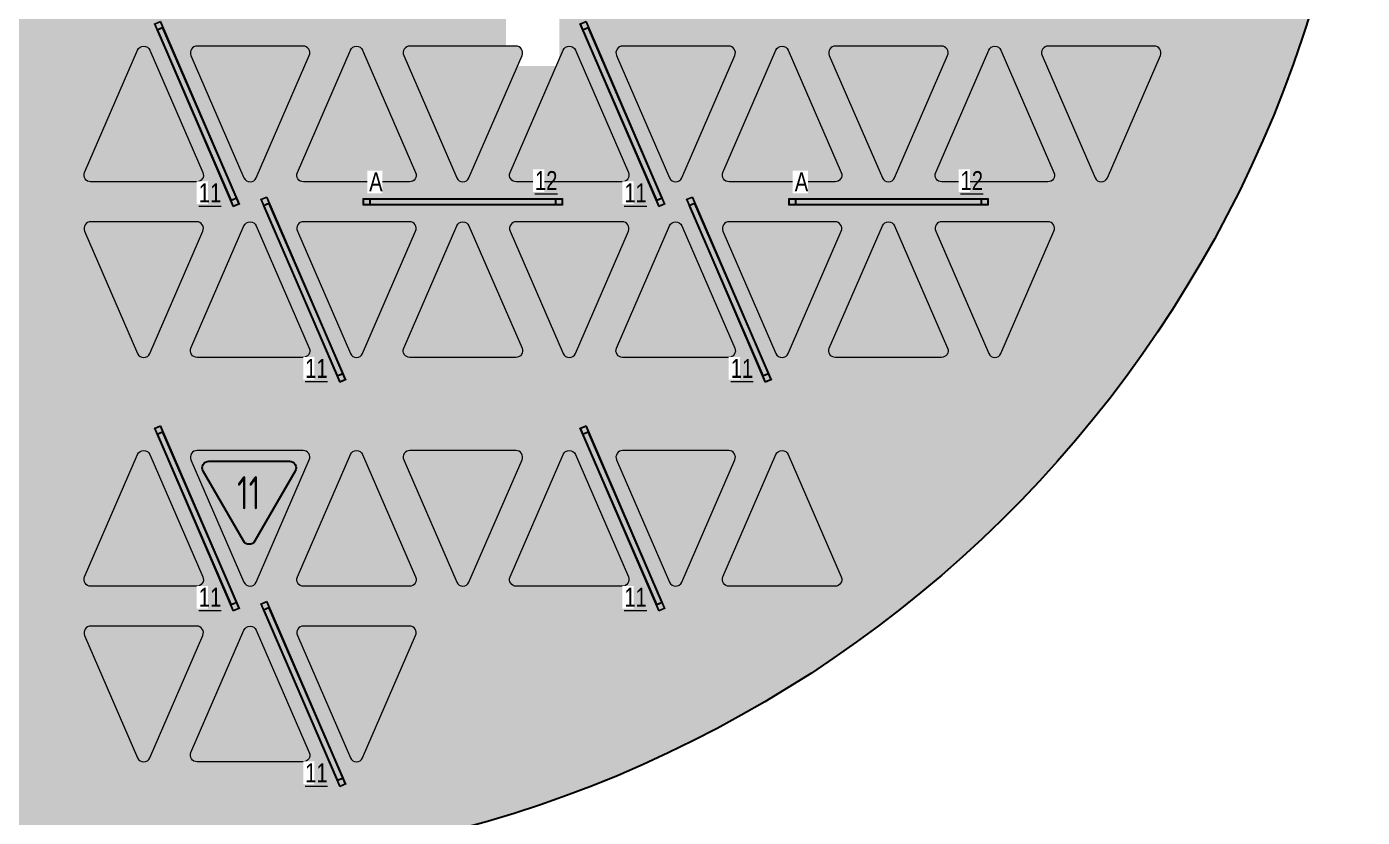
# Model space of a CAD drawing. Header units: millimetres. Extents: x -510890 to 418982, y -118257 to 141350.
# Drawn here: x 71838 to 81880, y 106751 to 112697 of the extents above; entities that cross this region are included whole.
import ezdxf

# ---------------------------------------------------------------- set-up
doc = ezdxf.new("R2010")
doc.units = ezdxf.units.MM
for name, color, linetype, lineweight in [('_ЭОМ_ОБЩ_Освещение_текст тип светильника', 172, 'Continuous', 50), ('_ЭОМ_светильник А', 1, 'Continuous', 35), ('_ЭОМ_светильник Р', 4, 'Continuous', 35), ('АР_Потолки_Штриховка', 252, 'Continuous', 0)]:
    doc.layers.add(name, color=color, linetype=linetype, lineweight=lineweight)
doc.layers.add('RAL 9010', color=7, linetype='Continuous')
doc.layers.add('X-ref Light', color=250, linetype='Continuous')
for name, color, linetype, lineweight, true_color in [('АР_Потолок_RAL 095 85 40', 7, 'Continuous', 5, 0xddc87a), ('АР_Потолок_RAL 100 70 20', 7, 'Continuous', 5, 0xb3ac85), ('АР_Потолок_Покраска', 7, 'Continuous', 5, 0x007399)]:
    doc.layers.add(name, color=color, linetype=linetype, lineweight=lineweight, true_color=true_color)
doc.layers.get('X-ref Light').off()
doc.styles.add('ISOCPEUR', font='isocpeur.ttf', dxfattribs={"height": 799.9999999999999})
doc.styles.add('ГОСТ', font='cad.shx', dxfattribs={"width": 0.8})

# ---------------------------------------------------------------- blocks, each defined once
blk = doc.blocks.new('RVE-PLS5070-1500-P')
at = {"color": 0, "linetype": 'ByBlock', "lineweight": -2, "ltscale": 40}
for points in [[(750, -25), (-750, -25), (-750, 25), (750, 25)], [(745, -20), (-745, -20), (-745, 20), (745, 20)]]:
    blk.add_lwpolyline(points, close=True, dxfattribs=at)
blk = doc.blocks.new('A$C3d4fb99f')
at = {"layer": 'АР_Потолки_Штриховка', "color": 18, "lineweight": 18, "ltscale": 100, "true_color": 0x000000}
for points in [[(10487.02544260677, 27198.24848385046), (9930.558804041706, 28482.90598387907), (9884.67846918758, 28463.03150685022), (10441.14510775264, 27178.37400682161)], [(10480.44996119197, 27200.84906966875), (9927.958218104206, 28476.33050258349), (9891.253950602375, 28460.43092103193), (10443.74569369014, 27184.9494881172)], [(13687.02544260677, 27198.24848385046), (13130.55880404171, 28482.90598387907), (13084.67846918758, 28463.03150685022), (13641.14510775264, 27178.37400682161)], [(13680.44996119197, 27200.84906966875), (13127.95821810421, 28476.33050258349), (13091.25395060237, 28460.43092103193), (13643.74569369014, 27184.9494881172)], [(11287.02544260677, 25877.49794460724), (10730.55880404171, 27162.15544463585), (10684.67846918758, 27142.280967607), (11241.14510775264, 25857.62346757839)], [(11280.44996119197, 25880.09853042553), (10727.95821810421, 27155.57996334026), (10691.25395060237, 27139.68038178871), (11243.74569369014, 25864.19894887398)], [(11485.85107374843, 27195.26472569893), (12885.85107374843, 27195.26472569893), (12885.85107374843, 27145.26472569893), (11485.85107374843, 27145.26472569893)], [(11490.85107374843, 27190.26472569893), (12880.85107374843, 27190.26472569893), (12880.85107374843, 27150.26472569893), (11490.85107374843, 27150.26472569893)], [(14487.02544260677, 25877.49794460724), (13930.55880404171, 27162.15544463585), (13884.67846918758, 27142.280967607), (14441.14510775264, 25857.62346757839)], [(14480.44996119197, 25880.09853042553), (13927.95821810421, 27155.57996334026), (13891.25395060237, 27139.68038178871), (14443.74569369014, 25864.19894887398)], [(14685.85107374843, 27195.26472569893), (16085.85107374843, 27195.26472569893), (16085.85107374843, 27145.26472569893), (14685.85107374843, 27145.26472569893)], [(14690.85107374843, 27190.26472569893), (16080.85107374843, 27190.26472569893), (16080.85107374843, 27150.26472569893), (14690.85107374843, 27150.26472569893)], [(10487.02544260677, 24156.74740524481), (9930.558804041706, 25441.40490527342), (9884.67846918758, 25421.53042824457), (10441.14510775264, 24136.87292821596)], [(10480.44996119197, 24159.3479910631), (9927.958218104206, 25434.82942397783), (9891.253950602375, 25418.92984242628), (10443.74569369014, 24143.44840951155)], [(13687.02544260677, 24156.74740524481), (13130.55880404171, 25441.40490527342), (13084.67846918758, 25421.53042824457), (13641.14510775264, 24136.87292821596)], [(13680.44996119197, 24159.3479910631), (13127.95821810421, 25434.82942397783), (13091.25395060237, 25418.92984242628), (13643.74569369014, 24143.44840951155)], [(11287.02544260677, 22835.99686600159), (10730.55880404171, 24120.6543660302), (10684.67846918758, 24100.77988900135), (11241.14510775264, 22816.12238897274)], [(11280.44996119197, 22838.59745181988), (10727.95821810421, 24114.07888473461), (10691.25395060237, 24098.17930318306), (11243.74569369014, 22822.69787026833)]]:
    blk.add_lwpolyline(points, close=True, dxfattribs=at)
for points in [[(10230.58191443142, 27390.13920272778, -0.5396909000634912), (10184.70157862362, 27320.26472569893), (9386.998802668415, 27320.26472569893, -0.5396909000634947), (9341.118467814289, 27390.13920272778), (9739.96985579189, 28310.88974191139, -0.6566107861974896), (9831.730526453815, 28310.88974191139), (10230.58191443142, 27390.13920272778)], [(11030.58191443142, 28271.14078797291, 0.5396909000634912), (10984.70157862362, 28341.01526500176), (10186.99880266842, 28341.01526500176, 0.5396909000634947), (10141.11846781429, 28271.14078797291), (10539.96985579189, 27350.39024867008, 0.6566107861974896), (10631.73052645382, 27350.39024867008), (11030.58191443142, 28271.14078797291)], [(11830.58191443142, 27390.13920272778, -0.5396909000634912), (11784.70157862362, 27320.26472569893), (10986.99880266842, 27320.26472569893, -0.5396909000634947), (10941.11846781429, 27390.13920272778), (11339.96985579189, 28310.88974191139, -0.6566107861974896), (11431.73052645382, 28310.88974191139), (11830.58191443142, 27390.13920272778)], [(12630.58191443142, 28271.14078797291, 0.5396909000634912), (12584.70157862362, 28341.01526500176), (11786.99880266842, 28341.01526500176, 0.5396909000634947), (11741.11846781429, 28271.14078797291), (12139.96985579189, 27350.39024867008, 0.6566107861974896), (12231.73052645382, 27350.39024867008), (12630.58191443142, 28271.14078797291)], [(13430.58191443142, 27390.13920272778, -0.5396909000634912), (13384.70157862362, 27320.26472569893), (12586.99880266842, 27320.26472569893, -0.5396909000634947), (12541.11846781429, 27390.13920272778), (12939.96985579189, 28310.88974191139, -0.6566107861974896), (13031.73052645382, 28310.88974191139), (13430.58191443142, 27390.13920272778)], [(14230.58191443142, 28271.14078797291, 0.5396909000634912), (14184.70157862362, 28341.01526500176), (13386.99880266842, 28341.01526500176, 0.5396909000634947), (13341.11846781429, 28271.14078797291), (13739.96985579189, 27350.39024867008, 0.6566107861974896), (13831.73052645382, 27350.39024867008), (14230.58191443142, 28271.14078797291)], [(15030.58191443142, 27390.13920272778, -0.5396909000634912), (14984.70157862362, 27320.26472569893), (14186.99880266842, 27320.26472569893, -0.5396909000634947), (14141.11846781429, 27390.13920272778), (14539.96985579189, 28310.88974191139, -0.6566107861974896), (14631.73052645382, 28310.88974191139), (15030.58191443142, 27390.13920272778)], [(15830.58191443142, 28271.14078797291, 0.5396909000634912), (15784.70157862362, 28341.01526500176), (14986.99880266842, 28341.01526500176, 0.5396909000634947), (14941.11846781429, 28271.14078797291), (15339.96985579189, 27350.39024867008, 0.6566107861974896), (15431.73052645382, 27350.39024867008), (15830.58191443142, 28271.14078797291)], [(16630.58191443142, 27390.13920272778, -0.5396909000634912), (16584.70157862362, 27320.26472569893), (15786.99880266842, 27320.26472569893, -0.5396909000634947), (15741.11846781429, 27390.13920272778), (16139.96985579189, 28310.88974191139, -0.6566107861974896), (16231.73052645382, 28310.88974191139), (16630.58191443142, 27390.13920272778)], [(17430.58191443142, 28271.14078797291, 0.5396909000634912), (17384.70157862362, 28341.01526500176), (16586.99880266842, 28341.01526500176, 0.5396909000634947), (16541.11846781429, 28271.14078797291), (16939.96985579189, 27350.39024867008, 0.6566107861974896), (17031.73052645382, 27350.39024867008), (17430.58191443142, 28271.14078797291)], [(10230.58191443142, 26950.39024878929, 0.5396909000634912), (10184.70157862362, 27020.26472569893), (9386.998802668415, 27020.26472569893, 0.5396909000634947), (9341.118467814289, 26950.39024878929), (9739.96985579189, 26029.63970948647, 0.6566107861974896), (9831.730526453815, 26029.63970948647), (10230.58191443142, 26950.39024878929)], [(11030.58191443142, 26069.38866342495, -0.5396909000634912), (10984.70157862362, 25999.5141863961), (10186.99880266842, 25999.5141863961, -0.5396909000634947), (10141.11846781429, 26069.38866342495), (10539.96985579189, 26990.13920272778, -0.6566107861974896), (10631.73052645382, 26990.13920272778), (11030.58191443142, 26069.38866342495)], [(11830.58191443142, 26950.39024878929, 0.5396909000634912), (11784.70157862362, 27020.26472569893), (10986.99880266842, 27020.26472569893, 0.5396909000634947), (10941.11846781429, 26950.39024878929), (11339.96985579189, 26029.63970948647, 0.6566107861974896), (11431.73052645382, 26029.63970948647), (11830.58191443142, 26950.39024878929)], [(12630.58191443142, 26069.38866342495, -0.5396909000634912), (12584.70157862362, 25999.5141863961), (11786.99880266842, 25999.5141863961, -0.5396909000634947), (11741.11846781429, 26069.38866342495), (12139.96985579189, 26990.13920272778, -0.6566107861974896), (12231.73052645382, 26990.13920272778), (12630.58191443142, 26069.38866342495)], [(13430.58191443142, 26950.39024878929, 0.5396909000634912), (13384.70157862362, 27020.26472569893), (12586.99880266842, 27020.26472569893, 0.5396909000634947), (12541.11846781429, 26950.39024878929), (12939.96985579189, 26029.63970948647, 0.6566107861974896), (13031.73052645382, 26029.63970948647), (13430.58191443142, 26950.39024878929)], [(14230.58191443142, 26069.38866342495, -0.5396909000634912), (14184.70157862362, 25999.5141863961), (13386.99880266842, 25999.5141863961, -0.5396909000634947), (13341.11846781429, 26069.38866342495), (13739.96985579189, 26990.13920272778, -0.6566107861974896), (13831.73052645382, 26990.13920272778), (14230.58191443142, 26069.38866342495)], [(15030.58191443142, 26950.39024878929, 0.5396909000634912), (14984.70157862362, 27020.26472569893), (14186.99880266842, 27020.26472569893, 0.5396909000634947), (14141.11846781429, 26950.39024878929), (14539.96985579189, 26029.63970948647, 0.6566107861974896), (14631.73052645382, 26029.63970948647), (15030.58191443142, 26950.39024878929)], [(15830.58191443142, 26069.38866342495, -0.5396909000634912), (15784.70157862362, 25999.5141863961), (14986.99880266842, 25999.5141863961, -0.5396909000634947), (14941.11846781429, 26069.38866342495), (15339.96985579189, 26990.13920272778, -0.6566107861974896), (15431.73052645382, 26990.13920272778), (15830.58191443142, 26069.38866342495)], [(16630.58191443142, 26950.39024878929, 0.5396909000634912), (16584.70157862362, 27020.26472569893), (15786.99880266842, 27020.26472569893, 0.5396909000634947), (15741.11846781429, 26950.39024878929), (16139.96985579189, 26029.63970948647, 0.6566107861974896), (16231.73052645382, 26029.63970948647), (16630.58191443142, 26950.39024878929)], [(10230.58191443142, 24348.63812412212, -0.5396909000634912), (10184.70157862362, 24278.76364709328), (9386.998802668415, 24278.76364709328, -0.5396909000634947), (9341.118467814289, 24348.63812412212), (9739.96985579189, 25269.38866330574, -0.6566107861974896), (9831.730526453815, 25269.38866330574), (10230.58191443142, 24348.63812412212)], [(11030.58191443142, 25229.63970936726, 0.5396909000634912), (10984.70157862362, 25299.5141863961), (10186.99880266842, 25299.5141863961, 0.5396909000634947), (10141.11846781429, 25229.63970936726), (10539.96985579189, 24308.88917006443, 0.6566107861974896), (10631.73052645382, 24308.88917006443), (11030.58191443142, 25229.63970936726)], [(11830.58191443142, 24348.63812412212, -0.5396909000634912), (11784.70157862362, 24278.76364709328), (10986.99880266842, 24278.76364709328, -0.5396909000634947), (10941.11846781429, 24348.63812412212), (11339.96985579189, 25269.38866330574, -0.6566107861974896), (11431.73052645382, 25269.38866330574), (11830.58191443142, 24348.63812412212)], [(12630.58191443142, 25229.63970936726, 0.5396909000634912), (12584.70157862362, 25299.5141863961), (11786.99880266842, 25299.5141863961, 0.5396909000634947), (11741.11846781429, 25229.63970936726), (12139.96985579189, 24308.88917006443, 0.6566107861974896), (12231.73052645382, 24308.88917006443), (12630.58191443142, 25229.63970936726)], [(13430.58191443142, 24348.63812412212, -0.5396909000634912), (13384.70157862362, 24278.76364709328), (12586.99880266842, 24278.76364709328, -0.5396909000634947), (12541.11846781429, 24348.63812412212), (12939.96985579189, 25269.38866330574, -0.6566107861974896), (13031.73052645382, 25269.38866330574), (13430.58191443142, 24348.63812412212)], [(14230.58191443142, 25229.63970936726, 0.5396909000634912), (14184.70157862362, 25299.5141863961), (13386.99880266842, 25299.5141863961, 0.5396909000634947), (13341.11846781429, 25229.63970936726), (13739.96985579189, 24308.88917006443, 0.6566107861974896), (13831.73052645382, 24308.88917006443), (14230.58191443142, 25229.63970936726)], [(15030.58191443142, 24348.63812412212, -0.5396909000634912), (14984.70157862362, 24278.76364709328), (14186.99880266842, 24278.76364709328, -0.5396909000634947), (14141.11846781429, 24348.63812412212), (14539.96985579189, 25269.38866330574, -0.6566107861974896), (14631.73052645382, 25269.38866330574), (15030.58191443142, 24348.63812412212)], [(10230.58191443142, 23908.88917018364, 0.5396909000634912), (10184.70157862362, 23978.76364709328), (9386.998802668415, 23978.76364709328, 0.5396909000634947), (9341.118467814289, 23908.88917018364), (9739.96985579189, 22988.13863088081, 0.6566107861974896), (9831.730526453815, 22988.13863088081), (10230.58191443142, 23908.88917018364)], [(11030.58191443142, 23027.8875848193, -0.5396909000634912), (10984.70157862362, 22958.01310779045), (10186.99880266842, 22958.01310779045, -0.5396909000634947), (10141.11846781429, 23027.8875848193), (10539.96985579189, 23948.63812412212, -0.6566107861974896), (10631.73052645382, 23948.63812412212), (11030.58191443142, 23027.8875848193)], [(11830.58191443142, 23908.88917018364, 0.5396909000634912), (11784.70157862362, 23978.76364709328), (10986.99880266842, 23978.76364709328, 0.5396909000634947), (10941.11846781429, 23908.88917018364), (11339.96985579189, 22988.13863088081, 0.6566107861974896), (11431.73052645382, 22988.13863088081), (11830.58191443142, 23908.88917018364)]]:
    blk.add_lwpolyline(points, format="xyb", dxfattribs=at)
at = {"layer": '_ЭОМ_светильник Р', "color": 18, "lineweight": 18, "ltscale": 100, "true_color": 0x000000, "rotation": 293.3109098092323}
for p in [(10185.85195589717, 27830.63999535034), (13385.85195589717, 27830.63999535034), (10985.85195589717, 26509.88945610712), (14185.852689391, 26509.88945610712), (10185.85195589717, 24789.13891674469), (13385.85195589717, 24789.13891674469), (10985.85195589717, 23468.38837750147)]:
    blk.add_blockref('RVE-PLS5070-1500-P', p, dxfattribs=at)
at = {"layer": '_ЭОМ_ОБЩ_Освещение_текст тип светильника', "color": 18, "lineweight": 18, "ltscale": 40, "true_color": 0x000000, "char_height": 142.1875, "width": 55.871829552576, "attachment_point": 1, "style": 'ГОСТ', "bg_fill": 3, "box_fill_scale": 1.1, "bg_fill_color": 256, "bg_fill_transparency": 0}
for s, insert in [('{\\L11}', (10199.57255342533, 27308.73988762045)), ('{\\L12}', (12727.67669675034, 27400.97257756112)), ('{\\L11}', (13399.57255342533, 27308.73988762045)), ('{\\L12}', (15927.67669675034, 27400.97257756112)), ('{\\L11}', (10999.57255342533, 25987.98934837723)), ('{\\L11}', (14199.57328691916, 25987.98934837723)), ('{\\L11}', (10199.57255342533, 24267.2388090148)), ('{\\L11}', (13399.57255342533, 24267.2388090148)), ('{\\L11}', (10999.57255342533, 22946.48826977158))]:
    blk.add_mtext(s, dxfattribs=dict(at, insert=insert))
at = {"layer": '_ЭОМ_светильник А', "color": 18, "lineweight": 18, "ltscale": 100, "true_color": 0x000000, "char_height": 142.1875, "width": 86.04374658316377, "attachment_point": 1, "style": 'ГОСТ', "bg_fill": 3, "box_fill_scale": 1.1, "bg_fill_color": 256, "bg_fill_transparency": 0}
for insert in [(11480.99280866538, 27390.79454259681), (14680.99280866538, 27390.79454259681)]:
    blk.add_mtext('А', dxfattribs=dict(at, insert=insert))
at = {"layer": '_ЭОМ_светильник А', "color": 18, "lineweight": 18, "ltscale": 100, "true_color": 0x000000, "rotation": 180}
for p in [(12185.85107374843, 27170.26472569893), (15385.85107374843, 27170.26472569893)]:
    blk.add_blockref('RVE-PLS5070-1500-P', p, dxfattribs=at)

msp = doc.modelspace()

# ---------------------------------------------------------------- hatches: boundary and pattern name
at = {"layer": 'RAL 9010', "ltscale": 100, "true_color": 0xe1be89}
h = msp.add_hatch(color=31, dxfattribs=at)
h.dxf.hatch_style = 1
h.paths.add_polyline_path([(73962.06867788667, 112480.8079823439, 0.539690900055195), (73916.18834243524, 112550.6824596059), (73118.48556644614, 112550.6824596059, 0.5396909000551948), (73072.60523128201, 112480.8079827814), (73471.45661934763, 111560.0574432754, 0.6566107862158973), (73563.21729001058, 111560.0574432754)])
h = msp.add_hatch(color=31, dxfattribs=at)
h.dxf.hatch_style = 1
h.paths.add_polyline_path([(75963.21729000965, 112520.5569365165, 0.6566107861821062), (75871.45661934857, 112520.5569365165), (75472.60523128294, 111599.8063971297, 0.5396909000704397), (75518.48556644614, 111529.931920303), (76316.18834243524, 111529.931920303, 0.539690900070439), (76362.06867788573, 111599.8063975672)])
h = msp.add_hatch(color=31, dxfattribs=at)
h.dxf.hatch_style = 1
h.paths.add_polyline_path([(78271.45661934763, 111560.0574432754, 0.6566107862158973), (78363.21729001058, 111560.0574432754), (78762.06867788667, 112480.8079823439, 0.5396909000551949), (78716.18834243524, 112550.6824596059), (77918.48556644614, 112550.6824596059, 0.5396909000551949), (77872.60523128201, 112480.8079827814)])
h = msp.add_hatch(color=31, dxfattribs=at)
h.dxf.hatch_style = 1
h.paths.add_polyline_path([(73918.48556640699, 111229.931920303, 0.5396909000551953), (73872.60523129757, 111160.0574435619), (74271.45661934763, 110239.3069040918, 0.6566107862158973), (74363.21729001058, 110239.3069040918), (74762.06867787111, 111160.0574431243, 0.5396909000551949), (74716.18834247439, 111229.931920303)])
h = msp.add_hatch(color=31, dxfattribs=at)
h.dxf.hatch_style = 1
h.paths.add_polyline_path([(76763.21729001058, 111199.8063973307, 0.6566107862158973), (76671.45661934763, 111199.8063973307), (76272.60523128201, 110279.0558578247, 0.5396909000551949), (76318.48556644614, 110209.1813810002), (77116.18834243524, 110209.1813810002, 0.5396909000551945), (77162.06867788667, 110279.0558582622)])
h = msp.add_hatch(color=31, dxfattribs=at)
h.dxf.hatch_style = 1
h.paths.add_polyline_path([(79071.45661934763, 110239.3069040918, 0.6566107862158973), (79163.21729001058, 110239.3069040918), (79562.06867787111, 111160.0574431243, 0.5396909000551943), (79516.18834247439, 111229.931920303), (78718.48556640699, 111229.931920303, 0.5396909000551955), (78672.60523129757, 111160.0574435619)])
h = msp.add_hatch(color=31, dxfattribs=at)
h.dxf.hatch_style = 1
h.paths.add_polyline_path([(72763.21729000965, 109479.0558579108, 0.6566107861821062), (72671.45661934857, 109479.0558579108), (72272.60523128294, 108558.305318524, 0.5396909000704397), (72318.48556644614, 108488.4308416974), (73116.18834243524, 108488.4308416974, 0.539690900070439), (73162.06867788573, 108558.3053189616)])
h = msp.add_hatch(color=31, dxfattribs=at)
h.dxf.hatch_style = 1
h.paths.add_polyline_path([(75071.45661934763, 108518.5563646697, 0.6566107862158973), (75163.21729001058, 108518.5563646697), (75562.06867788667, 109439.3069037382, 0.5396909000551949), (75516.18834243524, 109509.1813810002), (74718.48556644614, 109509.1813810002, 0.5396909000551949), (74672.60523128201, 109439.3069041758)])
h = msp.add_hatch(color=31, dxfattribs=at)
h.dxf.hatch_style = 1
h.paths.add_polyline_path([(77563.21729000965, 109479.0558579108, 0.6566107861821062), (77471.45661934857, 109479.0558579108), (77072.60523128294, 108558.305318524, 0.5396909000704397), (77118.48556644614, 108488.4308416974), (77916.18834243524, 108488.4308416974, 0.539690900070439), (77962.06867788573, 108558.3053189616)])
h = msp.add_hatch(color=31, dxfattribs=at)
h.dxf.hatch_style = 1
h.paths.add_polyline_path([(73563.21729001058, 108158.3053187251, 0.6566107862158973), (73471.45661934763, 108158.3053187251), (73072.60523128201, 107237.554779219, 0.5396909000551949), (73118.48556644614, 107167.6803023946), (73916.18834243524, 107167.6803023946, 0.5396909000551945), (73962.06867788667, 107237.5547796566)])
at = {"layer": 'АР_Потолки_Штриховка', "ltscale": 100, "true_color": 0xf8f6b0}
h = msp.add_hatch(color=51, dxfattribs=at)
h.dxf.hatch_style = 1
h.paths.add_polyline_path([(73411.91800602875, 111410.508155657), (72859.44498166046, 112685.9976971876), (72822.74071415863, 112670.0981156361), (73375.21373852692, 111394.6085739862)])
h = msp.add_hatch(color=51, dxfattribs=at)
h.dxf.hatch_style = 1
h.paths.add_polyline_path([(76611.91800602875, 111410.508155657), (76059.44498166046, 112685.9976971876), (76022.74071415863, 112670.0981156361), (76575.21373852692, 111394.6085739862)])
h = msp.add_hatch(color=51, dxfattribs=at)
h.dxf.hatch_style = 1
h.paths.add_polyline_path([(74422.33783730469, 111399.931920303), (75812.33783730469, 111399.931920303), (75812.33783730469, 111359.931920303), (74422.33783730469, 111359.931920303)])
h = msp.add_hatch(color=51, dxfattribs=at)
h.dxf.hatch_style = 1
h.paths.add_polyline_path([(77622.33783730469, 111399.931920303), (79012.33783730469, 111399.931920303), (79012.33783730469, 111359.931920303), (77622.33783730469, 111359.931920303)])
h = msp.add_hatch(color=51, dxfattribs=at)
h.dxf.hatch_style = 1
h.paths.add_polyline_path([(74211.91800602875, 110089.7576164138), (73659.44498166046, 111365.2471579444), (73622.74071415863, 111349.3475763928), (74175.21373852692, 110073.858034743)])
h = msp.add_hatch(color=51, dxfattribs=at)
h.dxf.hatch_style = 1
h.paths.add_polyline_path([(77411.91800602875, 110089.7576164138), (76859.44498166046, 111365.2471579444), (76822.74071415863, 111349.3475763928), (77375.21373852692, 110073.858034743)])
h = msp.add_hatch(color=51, dxfattribs=at)
h.dxf.hatch_style = 1
h.paths.add_polyline_path([(73411.91800602875, 108369.0070770513), (72859.44498166046, 109644.496618582), (72822.74071415863, 109628.5970370304), (73375.21373852692, 108353.1074953806)])
h = msp.add_hatch(color=51, dxfattribs=at)
h.dxf.hatch_style = 1
h.paths.add_polyline_path([(76611.91800602875, 108369.0070770513), (76059.44498166046, 109644.496618582), (76022.74071415863, 109628.5970370304), (76575.21373852692, 108353.1074953806)])
h = msp.add_hatch(color=51, dxfattribs=at)
h.dxf.hatch_style = 1
h.paths.add_polyline_path([(74211.91800602875, 107048.2565378081), (73659.44498166046, 108323.7460793387), (73622.74071415863, 108307.8464977872), (74175.21373852692, 107032.3569561374)])
at = {"layer": 'АР_Потолок_RAL 095 85 40', "transparency": 33554687}
h = msp.add_hatch(color=256, dxfattribs=at)
h.dxf.hatch_style = 1
h.paths.add_polyline_path([(72763.21729000965, 112520.5569365165, 0.6566107861821062), (72671.45661934857, 112520.5569365165), (72272.60523128294, 111599.8063971297, 0.5396909000704397), (72318.48556644614, 111529.931920303), (73116.18834243524, 111529.931920303, 0.539690900070439), (73162.06867788573, 111599.8063975672)])
h = msp.add_hatch(color=256, dxfattribs=at)
h.dxf.hatch_style = 1
h.paths.add_polyline_path([(75071.45661934763, 111560.0574432754, 0.6566107862158973), (75163.21729001058, 111560.0574432754), (75562.06867788667, 112480.8079823439, 0.5396909000551949), (75516.18834243524, 112550.6824596059), (74718.48556644614, 112550.6824596059, 0.5396909000551949), (74672.60523128201, 112480.8079827814)])
h = msp.add_hatch(color=256, dxfattribs=at)
h.dxf.hatch_style = 1
h.paths.add_polyline_path([(77563.21729000965, 112520.5569365165, 0.6566107861821062), (77471.45661934857, 112520.5569365165), (77072.60523128294, 111599.8063971297, 0.5396909000704397), (77118.48556644614, 111529.931920303), (77916.18834243524, 111529.931920303, 0.539690900070439), (77962.06867788573, 111599.8063975672)])
h = msp.add_hatch(color=256, dxfattribs=at)
h.dxf.hatch_style = 1
h.paths.add_polyline_path([(79871.45661934763, 111560.0574432754, 0.6566107862158973), (79963.21729001058, 111560.0574432754), (80362.06867788667, 112480.8079823439, 0.5396909000551949), (80316.18834243524, 112550.6824596059), (79518.48556644614, 112550.6824596059, 0.5396909000551949), (79472.60523128201, 112480.8079827814)])
h = msp.add_hatch(color=256, dxfattribs=at)
h.dxf.hatch_style = 1
h.paths.add_polyline_path([(73563.21729001058, 111199.8063973307, 0.6566107862158973), (73471.45661934763, 111199.8063973307), (73072.60523128201, 110279.0558578247, 0.5396909000551949), (73118.48556644614, 110209.1813810002), (73916.18834243524, 110209.1813810002, 0.5396909000551945), (73962.06867788667, 110279.0558582622)])
h = msp.add_hatch(color=256, dxfattribs=at)
h.dxf.hatch_style = 1
h.paths.add_polyline_path([(75871.45661934763, 110239.3069040918, 0.6566107862158973), (75963.21729001058, 110239.3069040918), (76362.06867787111, 111160.0574431243, 0.5396909000551943), (76316.18834247439, 111229.931920303), (75518.48556640699, 111229.931920303, 0.5396909000551955), (75472.60523129757, 111160.0574435619)])
h = msp.add_hatch(color=256, dxfattribs=at)
h.dxf.hatch_style = 1
h.paths.add_polyline_path([(77872.60523128201, 110279.0558578247, 0.5396909000551949), (77918.48556644614, 110209.1813810002), (78716.18834243524, 110209.1813810002, 0.5396909000551949), (78762.06867788667, 110279.0558582622), (78363.21729001058, 111199.8063973307, 0.6566107862158973), (78271.45661934763, 111199.8063973307)])
h = msp.add_hatch(color=256, dxfattribs=at)
h.dxf.hatch_style = 1
h.paths.add_polyline_path([(74363.21729000965, 109479.0558579108, 0.6566107861821062), (74271.45661934857, 109479.0558579108), (73872.60523128294, 108558.305318524, 0.5396909000704397), (73918.48556644614, 108488.4308416974), (74716.18834243524, 108488.4308416974, 0.539690900070439), (74762.06867788573, 108558.3053189616)])
h = msp.add_hatch(color=256, dxfattribs=at)
h.dxf.hatch_style = 1
h.paths.add_polyline_path([(77162.06867788667, 109439.3069037382, 0.539690900055195), (77116.18834243524, 109509.1813810002), (76318.48556644614, 109509.1813810002, 0.5396909000551948), (76272.60523128201, 109439.3069041758), (76671.45661934763, 108518.5563646697, 0.6566107862158973), (76763.21729001058, 108518.5563646697)])
h = msp.add_hatch(color=256, dxfattribs=at)
h.dxf.hatch_style = 1
h.paths.add_polyline_path([(72671.45661934763, 107197.8058254861, 0.6566107862158973), (72763.21729001058, 107197.8058254861), (73162.06867787111, 108118.5563645187, 0.5396909000551943), (73116.18834247439, 108188.4308416974), (72318.48556640699, 108188.4308416974, 0.5396909000551955), (72272.60523129757, 108118.5563649562)])
at = {"layer": 'АР_Потолок_RAL 100 70 20', "transparency": 33554687}
h = msp.add_hatch(color=256, dxfattribs=at)
h.dxf.hatch_style = 1
h.paths.add_polyline_path([(74363.21729000965, 112520.5569365165, 0.6566107861821062), (74271.45661934857, 112520.5569365165), (73872.60523128294, 111599.8063971297, 0.5396909000704397), (73918.48556644614, 111529.931920303), (74716.18834243524, 111529.931920303, 0.539690900070439), (74762.06867788573, 111599.8063975672)])
h = msp.add_hatch(color=256, dxfattribs=at)
h.dxf.hatch_style = 1
h.paths.add_polyline_path([(77162.06867788667, 112480.8079823439, 0.539690900055195), (77116.18834243524, 112550.6824596059), (76318.48556644614, 112550.6824596059, 0.5396909000551948), (76272.60523128201, 112480.8079827814), (76671.45661934763, 111560.0574432754, 0.6566107862158973), (76763.21729001058, 111560.0574432754)])
h = msp.add_hatch(color=256, dxfattribs=at)
h.dxf.hatch_style = 1
h.paths.add_polyline_path([(79163.21729000965, 112520.5569365165, 0.6566107861821062), (79071.45661934857, 112520.5569365165), (78672.60523128294, 111599.8063971297, 0.5396909000704397), (78718.48556644614, 111529.931920303), (79516.18834243524, 111529.931920303, 0.539690900070439), (79562.06867788573, 111599.8063975672)])
h = msp.add_hatch(color=256, dxfattribs=at)
h.dxf.hatch_style = 1
h.paths.add_polyline_path([(72671.45661934763, 110239.3069040918, 0.6566107862158973), (72763.21729001058, 110239.3069040918), (73162.06867787111, 111160.0574431243, 0.5396909000551943), (73116.18834247439, 111229.931920303), (72318.48556640699, 111229.931920303, 0.5396909000551955), (72272.60523129757, 111160.0574435619)])
h = msp.add_hatch(color=256, dxfattribs=at)
h.dxf.hatch_style = 1
h.paths.add_polyline_path([(74672.60523128201, 110279.0558578247, 0.5396909000551949), (74718.48556644614, 110209.1813810002), (75516.18834243524, 110209.1813810002, 0.5396909000551949), (75562.06867788667, 110279.0558582622), (75163.21729001058, 111199.8063973307, 0.6566107862158973), (75071.45661934763, 111199.8063973307)])
h = msp.add_hatch(color=256, dxfattribs=at)
h.dxf.hatch_style = 1
h.paths.add_polyline_path([(77118.48556640699, 111229.931920303, 0.5396909000551953), (77072.60523129757, 111160.0574435619), (77471.45661934763, 110239.3069040918, 0.6566107862158973), (77563.21729001058, 110239.3069040918), (77962.06867787111, 111160.0574431243, 0.5396909000551949), (77916.18834247439, 111229.931920303)])
h = msp.add_hatch(color=256, dxfattribs=at)
h.dxf.hatch_style = 1
h.paths.add_polyline_path([(73962.06867788667, 109439.3069037382, 0.539690900055195), (73916.18834243524, 109509.1813810002), (73118.48556644614, 109509.1813810002, 0.5396909000551948), (73072.60523128201, 109439.3069041758), (73471.45661934763, 108518.5563646697, 0.6566107862158973), (73563.21729001058, 108518.5563646697)])
h = msp.add_hatch(color=256, dxfattribs=at)
h.dxf.hatch_style = 1
h.paths.add_polyline_path([(75963.21729000965, 109479.0558579108, 0.6566107861821062), (75871.45661934857, 109479.0558579108), (75472.60523128294, 108558.305318524, 0.5396909000704397), (75518.48556644614, 108488.4308416974), (76316.18834243524, 108488.4308416974, 0.539690900070439), (76362.06867788573, 108558.3053189616)])
h = msp.add_hatch(color=256, dxfattribs=at)
h.dxf.hatch_style = 1
h.paths.add_polyline_path([(73918.48556640699, 108188.4308416974, 0.5396909000551953), (73872.60523129757, 108118.5563649562), (74271.45661934763, 107197.8058254861, 0.6566107862158973), (74363.21729001058, 107197.8058254861), (74762.06867787111, 108118.5563645187, 0.5396909000551949), (74716.18834247439, 108188.4308416974)])
at = {"layer": 'АР_Потолок_Покраска'}
h = msp.add_hatch(dxfattribs=at)
h.set_pattern_fill('CROSS', color=256, scale=25)
h.set_pattern_definition([(0, (134938.1560154673, 1.228181645274162e-08), (158.75, 158.75), [79.375, -238.125]), (90, (134977.8435154673, -39.68749998771818), (-158.75, 158.75), [79.375, -238.125])])
h.paths.add_polyline_path([(75842.39691995172, 112400.6824583771), (75442.39691995172, 112400.6824583771), (75442.39691995177, 112800.6824583771), (75842.39691995169, 112800.6824583771)], flags=16)
edge = h.paths.add_edge_path()
edge.add_line((63562.39670702985, 115400.6818775613), (63562.39667739766, 118400.7145795872))
edge.add_line((63562.39667739766, 118400.7145795872), (81877.39691995195, 118400.682458377))
edge.add_line((81877.39691995195, 118400.682458377), (81877.39691995195, 115850.6824583726))
edge.add_line((81877.39691995195, 115850.6824583726), (81877.39691995631, 114910.6824584181))
edge.add_arc((72752.28986575737, 115502.5789154905), 9144.283469276654, 272.8206375194019, 356.28873106615686, ccw=False)
edge.add_line((73202.27575071342, 106369.3739539326), (72392.275750526, 106369.3739539539))
edge.add_line((72392.275750526, 106369.3739539539), (72392.27451271118, 98935.68245835253))
edge.add_line((72392.27451271118, 98935.68245835253), (72392.27575057943, 98935.68245835253))
edge.add_line((72392.27575057943, 98935.68245835253), (72392.27575057943, 96882.60125865717))
edge.add_line((72392.27575057943, 96882.60125865717), (74412.9472500455, 96882.60125865764))
edge.add_line((74412.9472500455, 96882.60125865764), (74412.94725004547, 94400.80977439648))
edge.add_line((74412.94725004547, 94400.80977439648), (69842.68709399753, 94400.6758720622))
edge.add_line((69842.68709399753, 94400.6758720622), (69842.54187856833, 106800.6824583522))
edge.add_line((69842.54187856833, 106800.6824583522), (63562.39692213678, 106800.6824583522))
edge.add_line((63562.39692213678, 106800.6824583522), (63562.39682858747, 108941.2318293349))
edge.add_line((63562.39682858747, 108941.2318293349), (67382.39675258964, 108942.7562262992))
edge.add_line((67382.39675258964, 108942.7562262992), (67382.39644937038, 109661.2310808408))
edge.add_line((67382.39644937038, 109661.2310808408), (68581.75877539949, 109661.2310808407))
edge.add_line((68581.75877539949, 109661.2310808407), (68582.92080348748, 108944.2794412184))
edge.add_line((68582.92080348748, 108944.2794412184), (69842.46927085373, 108941.2313013991))
edge.add_line((69842.46927085373, 108941.2313013991), (69842.39666313912, 115400.6824978621))
edge.add_line((69842.39666313912, 115400.6824978621), (63562.39670702985, 115400.6818775613))

# ---------------------------------------------------------------- linework, layer by layer
msp.add_lwpolyline([(63562.39670702985, 115400.6818775613), (63562.39667739766, 118400.7145795872), (81877.39691995195, 118400.682458377), (81877.39691995195, 115850.6824583726), (81877.39691995631, 114910.6824584181, -0.3812035354375316), (73202.27575071342, 106369.3739539326), (72392.275750526, 106369.3739539539), (72392.27451271118, 98935.68245835253), (75132.46680883368, 98935.68245835253), (75132.44933661283, 97115.68245835259), (74412.92977782465, 97115.68245835305), (74412.94725004547, 94400.80977439648), (69842.68709399753, 94400.6758720622), (69842.54187856833, 106800.6824583522), (63562.39692213678, 106800.6824583522), (63562.39682858747, 108941.2318293349), (67382.39675258964, 108942.7562262992), (67382.39644937038, 109661.2310808408), (68581.75877539949, 109661.2310808407), (68582.92080348748, 108944.2794412184), (69842.46927085373, 108941.2313013991), (69842.39666313912, 115400.6824978621)], format="xyb", close=True)
msp.add_lwpolyline([(73207.1930252685, 109428.8518530296), (73813.41096655268, 109428.8518530296, -0.5773494962845065), (73856.71221510309, 109353.8520903753), (73553.60333124537, 108828.852102177, -0.5773541042744643), (73467.00050321955, 108828.852102177), (73163.89184061426, 109353.8517048525, -0.5773491286020777), (73207.1930252685, 109428.8518530296, -1.710881644036777e-06)], format="xyb")
at = {"layer": 'АР_Потолки_Штриховка', "color": 18, "ltscale": 100, "true_color": 0x000000}
for points in [[(73418.51220616302, 111407.9156784546), (72862.04556759796, 112692.5731784832), (72816.16523274384, 112672.6987014543), (73372.6318713089, 111388.0412014257)], [(73411.93672474823, 111410.5162642729), (72859.44498166046, 112685.9976971876), (72822.74071415863, 112670.0981156361), (73375.2324572464, 111394.6166827213)], [(76618.51220616302, 111407.9156784546), (76062.04556759796, 112692.5731784832), (76016.16523274384, 112672.6987014543), (76572.6318713089, 111388.0412014257)], [(76611.93672474823, 111410.5162642729), (76059.44498166046, 112685.9976971876), (76022.74071415863, 112670.0981156361), (76575.2324572464, 111394.6166827213)], [(74218.51220616302, 110087.1651392114), (73662.04556759796, 111371.82263924), (73616.16523274384, 111351.9481622111), (74172.6318713089, 110067.2906621825)], [(74417.33783730469, 111404.931920303), (75817.33783730469, 111404.931920303), (75817.33783730469, 111354.931920303), (74417.33783730469, 111354.931920303)], [(74422.33783730469, 111399.931920303), (75812.33783730469, 111399.931920303), (75812.33783730469, 111359.931920303), (74422.33783730469, 111359.931920303)], [(77418.51220616302, 110087.1651392114), (76862.04556759796, 111371.82263924), (76816.16523274384, 111351.9481622111), (77372.6318713089, 110067.2906621825)], [(77617.33783730469, 111404.931920303), (79017.33783730469, 111404.931920303), (79017.33783730469, 111354.931920303), (77617.33783730469, 111354.931920303)], [(77622.33783730469, 111399.931920303), (79012.33783730469, 111399.931920303), (79012.33783730469, 111359.931920303), (77622.33783730469, 111359.931920303)], [(74211.93672474823, 110089.7657250296), (73659.44498166046, 111365.2471579444), (73622.74071415863, 111349.3475763928), (74175.2324572464, 110073.8661434781)], [(77411.93672474823, 110089.7657250296), (76859.44498166046, 111365.2471579444), (76822.74071415863, 111349.3475763928), (77375.2324572464, 110073.8661434781)], [(73418.51220616302, 108366.4145998489), (72862.04556759796, 109651.0720998775), (72816.16523274384, 109631.1976228487), (73372.6318713089, 108346.5401228201)], [(73411.93672474823, 108369.0151856672), (72859.44498166046, 109644.496618582), (72822.74071415863, 109628.5970370304), (73375.2324572464, 108353.1156041157)], [(76618.51220616302, 108366.4145998489), (76062.04556759796, 109651.0720998775), (76016.16523274384, 109631.1976228487), (76572.6318713089, 108346.5401228201)], [(76611.93672474823, 108369.0151856672), (76059.44498166046, 109644.496618582), (76022.74071415863, 109628.5970370304), (76575.2324572464, 108353.1156041157)], [(74218.51220616302, 107045.6640606057), (73662.04556759796, 108330.3215606343), (73616.16523274384, 108310.4470836055), (74172.6318713089, 107025.7895835769)], [(74211.93672474823, 107048.264646424), (73659.44498166046, 108323.7460793387), (73622.74071415863, 108307.8464977872), (74175.2324572464, 107032.3650648724)]]:
    msp.add_lwpolyline(points, close=True, dxfattribs=at)
for points in [[(73162.06867798767, 111599.8063973319, -0.5396909000634912), (73116.18834217987, 111529.931920303), (72318.48556622467, 111529.931920303, -0.5396909000634947), (72272.60523137054, 111599.8063973319), (72671.45661934814, 112520.5569365155, -0.6566107861974896), (72763.21729001007, 112520.5569365155), (73162.06867798767, 111599.8063973319)], [(73962.06867798767, 112480.807982577, 0.5396909000634912), (73916.18834217987, 112550.6824596059), (73118.48556622467, 112550.6824596059, 0.5396909000634947), (73072.60523137054, 112480.807982577), (73471.45661934814, 111560.0574432742, 0.6566107861974896), (73563.21729001007, 111560.0574432742), (73962.06867798767, 112480.807982577)], [(74762.06867798767, 111599.8063973319, -0.5396909000634912), (74716.18834217987, 111529.931920303), (73918.48556622467, 111529.931920303, -0.5396909000634947), (73872.60523137054, 111599.8063973319), (74271.45661934814, 112520.5569365155, -0.6566107861974896), (74363.21729001007, 112520.5569365155), (74762.06867798767, 111599.8063973319)], [(75562.06867798767, 112480.807982577, 0.5396909000634912), (75516.18834217987, 112550.6824596059), (74718.48556622467, 112550.6824596059, 0.5396909000634947), (74672.60523137054, 112480.807982577), (75071.45661934814, 111560.0574432742, 0.6566107861974896), (75163.21729001007, 111560.0574432742), (75562.06867798767, 112480.807982577)], [(76362.06867798767, 111599.8063973319, -0.5396909000634912), (76316.18834217987, 111529.931920303), (75518.48556622467, 111529.931920303, -0.5396909000634947), (75472.60523137054, 111599.8063973319), (75871.45661934814, 112520.5569365155, -0.6566107861974896), (75963.21729001007, 112520.5569365155), (76362.06867798767, 111599.8063973319)], [(77162.06867798767, 112480.807982577, 0.5396909000634912), (77116.18834217987, 112550.6824596059), (76318.48556622467, 112550.6824596059, 0.5396909000634947), (76272.60523137054, 112480.807982577), (76671.45661934814, 111560.0574432742, 0.6566107861974896), (76763.21729001007, 111560.0574432742), (77162.06867798767, 112480.807982577)], [(77962.06867798767, 111599.8063973319, -0.5396909000634912), (77916.18834217987, 111529.931920303), (77118.48556622467, 111529.931920303, -0.5396909000634947), (77072.60523137054, 111599.8063973319), (77471.45661934814, 112520.5569365155, -0.6566107861974896), (77563.21729001007, 112520.5569365155), (77962.06867798767, 111599.8063973319)], [(78762.06867798767, 112480.807982577, 0.5396909000634912), (78716.18834217987, 112550.6824596059), (77918.48556622467, 112550.6824596059, 0.5396909000634947), (77872.60523137054, 112480.807982577), (78271.45661934814, 111560.0574432742, 0.6566107861974896), (78363.21729001007, 111560.0574432742), (78762.06867798767, 112480.807982577)], [(79562.06867798767, 111599.8063973319, -0.5396909000634912), (79516.18834217987, 111529.931920303), (78718.48556622467, 111529.931920303, -0.5396909000634947), (78672.60523137054, 111599.8063973319), (79071.45661934814, 112520.5569365155, -0.6566107861974896), (79163.21729001007, 112520.5569365155), (79562.06867798767, 111599.8063973319)], [(80362.06867798767, 112480.807982577, 0.5396909000634912), (80316.18834217987, 112550.6824596059), (79518.48556622467, 112550.6824596059, 0.5396909000634947), (79472.60523137054, 112480.807982577), (79871.45661934814, 111560.0574432742, 0.6566107861974896), (79963.21729001007, 111560.0574432742), (80362.06867798767, 112480.807982577)], [(73162.06867798767, 111160.0574433934, 0.5396909000634912), (73116.18834217987, 111229.931920303), (72318.48556622467, 111229.931920303, 0.5396909000634947), (72272.60523137054, 111160.0574433934), (72671.45661934814, 110239.3069040906, 0.6566107861974896), (72763.21729001007, 110239.3069040906), (73162.06867798767, 111160.0574433934)], [(73962.06867798767, 110279.0558580291, -0.5396909000634912), (73916.18834217987, 110209.1813810002), (73118.48556622467, 110209.1813810002, -0.5396909000634947), (73072.60523137054, 110279.0558580291), (73471.45661934814, 111199.8063973319, -0.6566107861974896), (73563.21729001007, 111199.8063973319), (73962.06867798767, 110279.0558580291)], [(74762.06867798767, 111160.0574433934, 0.5396909000634912), (74716.18834217987, 111229.931920303), (73918.48556622467, 111229.931920303, 0.5396909000634947), (73872.60523137054, 111160.0574433934), (74271.45661934814, 110239.3069040906, 0.6566107861974896), (74363.21729001007, 110239.3069040906), (74762.06867798767, 111160.0574433934)], [(75562.06867798767, 110279.0558580291, -0.5396909000634912), (75516.18834217987, 110209.1813810002), (74718.48556622467, 110209.1813810002, -0.5396909000634947), (74672.60523137054, 110279.0558580291), (75071.45661934814, 111199.8063973319, -0.6566107861974896), (75163.21729001007, 111199.8063973319), (75562.06867798767, 110279.0558580291)], [(76362.06867798767, 111160.0574433934, 0.5396909000634912), (76316.18834217987, 111229.931920303), (75518.48556622467, 111229.931920303, 0.5396909000634947), (75472.60523137054, 111160.0574433934), (75871.45661934814, 110239.3069040906, 0.6566107861974896), (75963.21729001007, 110239.3069040906), (76362.06867798767, 111160.0574433934)], [(77162.06867798767, 110279.0558580291, -0.5396909000634912), (77116.18834217987, 110209.1813810002), (76318.48556622467, 110209.1813810002, -0.5396909000634947), (76272.60523137054, 110279.0558580291), (76671.45661934814, 111199.8063973319, -0.6566107861974896), (76763.21729001007, 111199.8063973319), (77162.06867798767, 110279.0558580291)], [(77962.06867798767, 111160.0574433934, 0.5396909000634912), (77916.18834217987, 111229.931920303), (77118.48556622467, 111229.931920303, 0.5396909000634947), (77072.60523137054, 111160.0574433934), (77471.45661934814, 110239.3069040906, 0.6566107861974896), (77563.21729001007, 110239.3069040906), (77962.06867798767, 111160.0574433934)], [(78762.06867798767, 110279.0558580291, -0.5396909000634912), (78716.18834217987, 110209.1813810002), (77918.48556622467, 110209.1813810002, -0.5396909000634947), (77872.60523137054, 110279.0558580291), (78271.45661934814, 111199.8063973319, -0.6566107861974896), (78363.21729001007, 111199.8063973319), (78762.06867798767, 110279.0558580291)], [(79562.06867798767, 111160.0574433934, 0.5396909000634912), (79516.18834217987, 111229.931920303), (78718.48556622467, 111229.931920303, 0.5396909000634947), (78672.60523137054, 111160.0574433934), (79071.45661934814, 110239.3069040906, 0.6566107861974896), (79163.21729001007, 110239.3069040906), (79562.06867798767, 111160.0574433934)], [(73162.06867798767, 108558.3053187262, -0.5396909000634912), (73116.18834217987, 108488.4308416974), (72318.48556622467, 108488.4308416974, -0.5396909000634947), (72272.60523137054, 108558.3053187262), (72671.45661934814, 109479.0558579099, -0.6566107861974896), (72763.21729001007, 109479.0558579099), (73162.06867798767, 108558.3053187262)], [(73962.06867798767, 109439.3069039714, 0.5396909000634912), (73916.18834217987, 109509.1813810002), (73118.48556622467, 109509.1813810002, 0.5396909000634947), (73072.60523137054, 109439.3069039714), (73471.45661934814, 108518.5563646685, 0.6566107861974896), (73563.21729001007, 108518.5563646685), (73962.06867798767, 109439.3069039714)], [(74762.06867798767, 108558.3053187262, -0.5396909000634912), (74716.18834217987, 108488.4308416974), (73918.48556622467, 108488.4308416974, -0.5396909000634947), (73872.60523137054, 108558.3053187262), (74271.45661934814, 109479.0558579099, -0.6566107861974896), (74363.21729001007, 109479.0558579099), (74762.06867798767, 108558.3053187262)], [(75562.06867798767, 109439.3069039714, 0.5396909000634912), (75516.18834217987, 109509.1813810002), (74718.48556622467, 109509.1813810002, 0.5396909000634947), (74672.60523137054, 109439.3069039714), (75071.45661934814, 108518.5563646685, 0.6566107861974896), (75163.21729001007, 108518.5563646685), (75562.06867798767, 109439.3069039714)], [(76362.06867798767, 108558.3053187262, -0.5396909000634912), (76316.18834217987, 108488.4308416974), (75518.48556622467, 108488.4308416974, -0.5396909000634947), (75472.60523137054, 108558.3053187262), (75871.45661934814, 109479.0558579099, -0.6566107861974896), (75963.21729001007, 109479.0558579099), (76362.06867798767, 108558.3053187262)], [(77162.06867798767, 109439.3069039714, 0.5396909000634912), (77116.18834217987, 109509.1813810002), (76318.48556622467, 109509.1813810002, 0.5396909000634947), (76272.60523137054, 109439.3069039714), (76671.45661934814, 108518.5563646685, 0.6566107861974896), (76763.21729001007, 108518.5563646685), (77162.06867798767, 109439.3069039714)], [(77962.06867798767, 108558.3053187262, -0.5396909000634912), (77916.18834217987, 108488.4308416974), (77118.48556622467, 108488.4308416974, -0.5396909000634947), (77072.60523137054, 108558.3053187262), (77471.45661934814, 109479.0558579099, -0.6566107861974896), (77563.21729001007, 109479.0558579099), (77962.06867798767, 108558.3053187262)], [(73162.06867798767, 108118.5563647878, 0.5396909000634912), (73116.18834217987, 108188.4308416974), (72318.48556622467, 108188.4308416974, 0.5396909000634947), (72272.60523137054, 108118.5563647878), (72671.45661934814, 107197.8058254849, 0.6566107861974896), (72763.21729001007, 107197.8058254849), (73162.06867798767, 108118.5563647878)], [(73962.06867798767, 107237.5547794234, -0.5396909000634912), (73916.18834217987, 107167.6803023946), (73118.48556622467, 107167.6803023946, -0.5396909000634947), (73072.60523137054, 107237.5547794234), (73471.45661934814, 108158.3053187262, -0.6566107861974896), (73563.21729001007, 108158.3053187262), (73962.06867798767, 107237.5547794234)], [(74762.06867798767, 108118.5563647878, 0.5396909000634912), (74716.18834217987, 108188.4308416974), (73918.48556622467, 108188.4308416974, 0.5396909000634947), (73872.60523137054, 108118.5563647878), (74271.45661934814, 107197.8058254849, 0.6566107861974896), (74363.21729001007, 107197.8058254849), (74762.06867798767, 108118.5563647878)]]:
    msp.add_lwpolyline(points, format="xyb", dxfattribs=at)

# ---------------------------------------------------------------- texts
at = {"insert": (73419.25943724054, 109316.7698174881), "char_height": 250, "width": 294.3337657886732, "attachment_point": 1, "style": 'ISOCPEUR'}
msp.add_mtext('{\\W0.7;11}', dxfattribs=at)

# ---------------------------------------------------------------- next in the draw order: block references
at = {"layer": 'X-ref Light', "color": 18, "lineweight": 30, "true_color": 0x000000}
msp.add_blockref('A$C3d4fb99f', (62931.48676355626, 84209.66719460412), dxfattribs=at)

doc.saveas('drawing.dxf')
